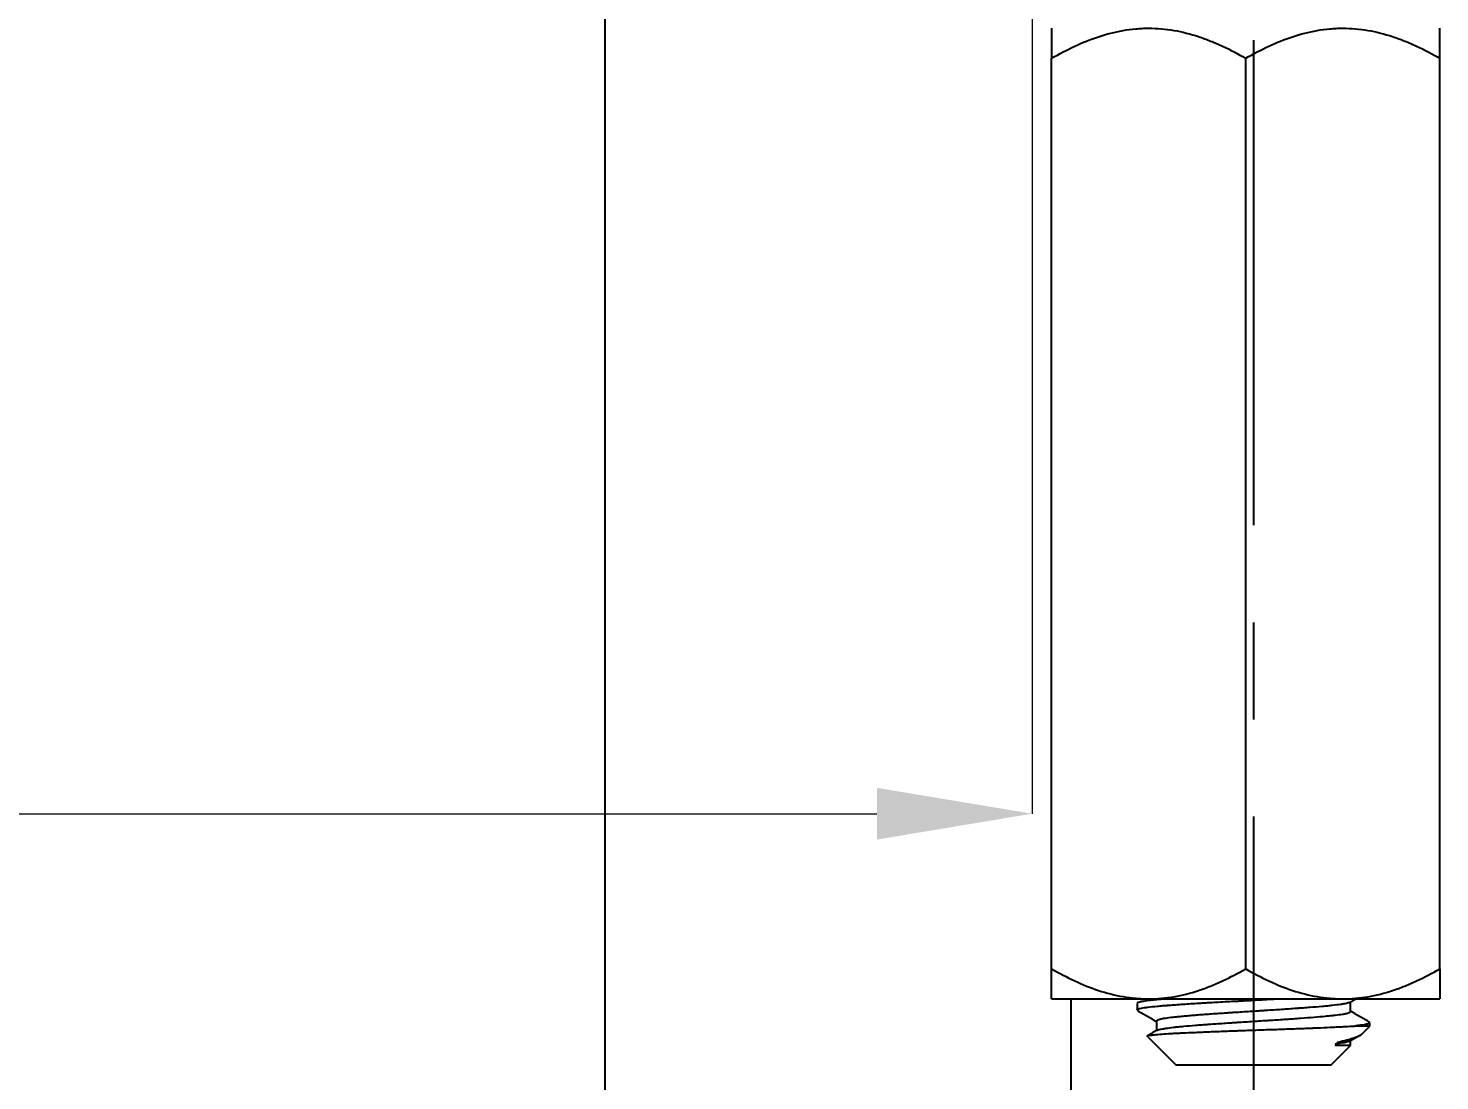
# Model space of a CAD drawing. Extents: x 0 to 790, y 0 to 579.
# Drawn here: x 496.81 to 533.18, y 215.88 to 242.99 of the extents above; entities that cross this region are included whole.
import ezdxf

# ---------------------------------------------------------------- set-up
doc = ezdxf.new("R2010")
doc.units = 0
doc.header["$LTSCALE"] = 10
doc.header["$MEASUREMENT"] = 0
doc.header["$PDMODE"] = 3
doc.header["$PDSIZE"] = -10
doc.linetypes.add('CENTER', pattern=[2, 1.25, -0.25, 0.25, -0.25])
doc.layers.get('0').update_dxf_attribs({"linetype": 'CONTINUOUS'})
doc.layers.get('DEFPOINTS').update_dxf_attribs({"linetype": 'CONTINUOUS'})
doc.layers.add('1', color=7, linetype='CONTINUOUS')
doc.styles.add('Daelim Dimension', font='')
doc.styles.get('Daelim Dimension').set_extended_font_data('나눔고딕')
doc.dimstyles.new('DEFAULT', dxfattribs={"dimscale": 2, "dimtxt": 2, "dimasz": 2, "dimexe": 0, "dimexo": 2, "dimgap": 1, "dimtad": 1, "dimdec": 0, "dimzin": 9, "dimdsep": 46, "dimtxsty": 'Daelim Dimension', "dimcen": 0.5, "dimclrd": 5, "dimclre": 5, "dimclrt": 256, "dimadec": 1, "dimazin": 0, "dimtfac": 1, "dimtdec": 0, "dimtix": 1, "dimtmove": 0, "dimatfit": 3, "dimfxl": 1, "dimtolj": 1, "dimtzin": 1, "dimlwd": 9, "dimlwe": 9, "dimarcsym": 0})

# ---------------------------------------------------------------- blocks, each defined once
blk = doc.blocks.new('*D1')
at = {"color": 5, "lineweight": 9, "ltscale": 0.5, "transparency": 16777216}
for p, q in [((402.341, 361.827), (402.341, 222.758)), ((522.68, 267.789), (522.68, 222.758)), ((406.341, 222.758), (518.68, 222.758))]:
    blk.add_line(p, q, dxfattribs=at)
at = {"color": 5, "ltscale": 0.5, "transparency": 16777216}
for points in [[(406.341, 223.425), (406.341, 222.092), (402.341, 222.758)], [(518.68, 223.425), (518.68, 222.092), (522.68, 222.758)]]:
    blk.add_solid(points, dxfattribs=at)
at = {"layer": 'DEFPOINTS', "color": 0, "ltscale": 0.5, "transparency": 16777216}
for p in [(402.341, 365.827), (522.68, 271.789), (522.68, 222.758)]:
    blk.add_point(p, dxfattribs=at)
at = {"color": 7, "lineweight": -3, "ltscale": 0.5, "transparency": 16777216, "insert": (462.511, 230.459), "char_height": 10, "attachment_point": 5, "style": 'Daelim Dimension'}
blk.add_mtext('\\A1;120.5', dxfattribs=at)

msp = doc.modelspace()

# ---------------------------------------------------------------- linework, layer by layer
at = {"layer": '1', "color": 1, "linetype": 'CENTER', "lineweight": -3}
msp.add_line((528.38, 282.686), (528.38, 209.789), dxfattribs=at)
at = {"layer": '1', "color": 7, "linetype": 'Continuous', "lineweight": -3}
for p, q in [((511.68, 213.989), (511.68, 243.99)), ((523.18, 218.763), (523.18, 242.216)), ((528.18, 218.763), (528.18, 242.216)), ((533.18, 218.763), (533.18, 242.216)), ((523.18, 217.989), (525.68, 217.989)), ((523.68, 213.989), (523.68, 217.99)), ((525.38, 217.873), (525.38, 217.705)), ((525.68, 217.989), (530.68, 217.989)), ((530.68, 217.989), (533.18, 217.989)), ((530.88, 217.662), (530.88, 217.908)), ((525.88, 217.416), (525.88, 217.171)), ((531.38, 217.289), (530.984, 217.289)), ((531.17, 217.079), (531.38, 217.289)), ((531.38, 217.289), (531.38, 217.374)), ((525.656, 217.013), (526.38, 216.289)), ((530.38, 216.289), (530.88, 216.789)), ((530.482, 216.789), (530.556, 216.877)), ((530.88, 216.789), (530.482, 216.789)), ((530.88, 216.789), (530.88, 216.911)), ((526.38, 216.289), (530.38, 216.289))]:
    msp.add_line(p, q, dxfattribs=at)
for points, knots in [([(523.18, 242.989), (523.18, 242.989), (523.18, 242.97), (523.18, 242.897), (523.18, 242.843), (523.18, 242.757), (523.18, 242.739), (523.18, 242.701), (523.18, 242.681), (523.18, 242.619), (523.18, 242.575), (523.18, 242.433), (523.18, 242.329), (523.18, 242.216)], [0, 0, 0, 0, 0.25, 0.25, 0.5, 0.5, 0.5625, 0.5625, 0.625, 0.625, 0.75, 0.75, 1, 1, 1, 1]), ([(523.18, 242.216), (523.376, 242.329), (523.574, 242.433), (523.976, 242.62), (524.18, 242.703), (524.595, 242.84), (524.806, 242.894), (525.129, 242.95), (525.238, 242.965), (525.404, 242.979), (525.459, 242.983), (525.569, 242.988), (525.625, 242.989), (525.68, 242.989)], [0, 0, 0, 0, 0.25, 0.25, 0.5, 0.5, 0.75, 0.75, 0.875, 0.875, 0.9375, 0.9375, 1, 1, 1, 1]), ([(525.68, 242.989), (525.899, 242.989), (526.116, 242.97), (526.544, 242.897), (526.755, 242.843), (527.017, 242.757), (527.069, 242.739), (527.173, 242.701), (527.225, 242.681), (527.38, 242.619), (527.482, 242.575), (527.786, 242.433), (527.984, 242.329), (528.18, 242.216)], [0, 0, 0, 0, 0.25, 0.25, 0.5, 0.5, 0.5625, 0.5625, 0.625, 0.625, 0.75, 0.75, 1, 1, 1, 1]), ([(528.18, 242.216), (528.376, 242.329), (528.574, 242.433), (528.976, 242.62), (529.18, 242.703), (529.595, 242.84), (529.806, 242.894), (530.129, 242.95), (530.238, 242.965), (530.404, 242.979), (530.459, 242.983), (530.569, 242.988), (530.625, 242.989), (530.68, 242.989)], [0, 0, 0, 0, 0.25, 0.25, 0.5, 0.5, 0.75, 0.75, 0.875, 0.875, 0.9375, 0.9375, 1, 1, 1, 1]), ([(530.68, 242.989), (530.899, 242.989), (531.116, 242.97), (531.544, 242.897), (531.755, 242.843), (532.017, 242.757), (532.069, 242.739), (532.173, 242.701), (532.225, 242.681), (532.38, 242.619), (532.482, 242.575), (532.786, 242.433), (532.984, 242.329), (533.18, 242.216)], [0, 0, 0, 0, 0.25, 0.25, 0.5, 0.5, 0.5625, 0.5625, 0.625, 0.625, 0.75, 0.75, 1, 1, 1, 1]), ([(533.18, 242.216), (533.18, 242.329), (533.18, 242.433), (533.18, 242.62), (533.18, 242.703), (533.18, 242.84), (533.18, 242.894), (533.18, 242.95), (533.18, 242.965), (533.18, 242.979), (533.18, 242.983), (533.18, 242.988), (533.18, 242.989), (533.18, 242.989)], [0, 0, 0, 0, 0.250175, 0.250175, 0.50035, 0.50035, 0.750526, 0.750526, 0.875613, 0.875613, 0.938157, 0.938157, 1, 1, 1, 1]), ([(523.18, 217.989), (523.18, 217.989), (523.18, 218.009), (523.18, 218.082), (523.18, 218.136), (523.18, 218.222), (523.18, 218.24), (523.18, 218.278), (523.18, 218.298), (523.18, 218.36), (523.18, 218.404), (523.18, 218.545), (523.18, 218.65), (523.18, 218.763)], [0, 0, 0, 0, 0.25, 0.25, 0.5, 0.5, 0.5625, 0.5625, 0.625, 0.625, 0.75, 0.75, 1, 1, 1, 1]), ([(523.18, 218.763), (523.376, 218.65), (523.574, 218.545), (523.976, 218.358), (524.18, 218.276), (524.595, 218.139), (524.806, 218.084), (525.129, 218.028), (525.238, 218.014), (525.404, 217.999), (525.459, 217.995), (525.569, 217.99), (525.625, 217.989), (525.68, 217.989)], [0, 0, 0, 0, 0.25, 0.25, 0.5, 0.5, 0.75, 0.75, 0.875, 0.875, 0.9375, 0.9375, 1, 1, 1, 1]), ([(525.68, 217.989), (525.899, 217.989), (526.116, 218.009), (526.544, 218.082), (526.755, 218.136), (527.017, 218.222), (527.069, 218.24), (527.173, 218.278), (527.225, 218.298), (527.38, 218.36), (527.482, 218.404), (527.786, 218.545), (527.984, 218.65), (528.18, 218.763)], [0, 0, 0, 0, 0.25, 0.25, 0.5, 0.5, 0.5625, 0.5625, 0.625, 0.625, 0.75, 0.75, 1, 1, 1, 1]), ([(528.18, 218.763), (528.376, 218.65), (528.574, 218.545), (528.976, 218.358), (529.18, 218.276), (529.595, 218.139), (529.806, 218.084), (530.129, 218.028), (530.238, 218.014), (530.404, 217.999), (530.459, 217.995), (530.569, 217.99), (530.625, 217.989), (530.68, 217.989)], [0, 0, 0, 0, 0.25, 0.25, 0.5, 0.5, 0.75, 0.75, 0.875, 0.875, 0.9375, 0.9375, 1, 1, 1, 1]), ([(530.68, 217.989), (530.899, 217.989), (531.116, 218.009), (531.544, 218.082), (531.755, 218.136), (532.017, 218.222), (532.069, 218.24), (532.173, 218.278), (532.225, 218.298), (532.38, 218.36), (532.482, 218.404), (532.786, 218.545), (532.984, 218.65), (533.18, 218.763)], [0, 0, 0, 0, 0.25, 0.25, 0.5, 0.5, 0.5625, 0.5625, 0.625, 0.625, 0.75, 0.75, 1, 1, 1, 1]), ([(533.18, 218.763), (533.18, 218.65), (533.18, 218.545), (533.18, 218.358), (533.18, 218.276), (533.18, 218.139), (533.18, 218.084), (533.18, 218.028), (533.18, 218.014), (533.18, 217.999), (533.18, 217.995), (533.18, 217.99), (533.18, 217.989), (533.18, 217.989)], [0, 0, 0, 0, 0.250175, 0.250175, 0.50035, 0.50035, 0.750526, 0.750526, 0.875613, 0.875613, 0.938157, 0.938157, 1, 1, 1, 1]), ([(526.155, 217.99), (526.123, 217.988), (526.039, 217.981), (525.962, 217.974), (525.893, 217.967), (525.871, 217.965), (525.827, 217.96), (525.806, 217.958), (525.704, 217.947), (525.635, 217.938), (525.549, 217.926), (525.524, 217.922), (525.49, 217.915), (525.479, 217.913), (525.46, 217.909), (525.45, 217.907), (525.409, 217.897), (525.39, 217.889), (525.381, 217.879), (525.38, 217.876), (525.38, 217.874)], [0, 0, 0, 0, 0.065125, 0.175149, 0.175149, 0.230161, 0.230161, 0.285173, 0.285173, 0.505221, 0.505221, 0.615244, 0.615244, 0.670256, 0.670256, 0.725268, 0.725268, 0.945316, 0.945316, 1, 1, 1, 1]), ([(525.38, 217.705), (525.38, 217.707), (525.381, 217.709), (525.383, 217.713), (525.385, 217.715), (525.392, 217.719), (525.396, 217.722), (525.419, 217.733), (525.451, 217.742), (525.516, 217.755), (525.541, 217.759), (525.584, 217.766), (525.599, 217.768), (525.63, 217.772), (525.647, 217.775), (525.733, 217.785), (525.813, 217.793), (525.948, 217.805), (525.996, 217.81), (526.072, 217.816), (526.111, 217.819), (526.152, 217.822), (526.179, 217.824), (526.193, 217.825), (526.319, 217.835), (526.439, 217.843), (526.694, 217.861), (526.83, 217.87), (527.009, 217.881), (527.045, 217.883), (527.118, 217.888), (527.155, 217.89), (527.266, 217.896), (527.341, 217.9), (527.568, 217.913), (527.724, 217.921), (527.924, 217.931), (527.964, 217.933), (528.045, 217.937), (528.085, 217.939), (528.205, 217.945), (528.286, 217.95), (528.526, 217.962), (528.686, 217.971), (528.886, 217.983), (528.926, 217.985), (528.983, 217.988), (529.001, 217.989), (529.018, 217.99)], [0, 0, 0, 0, 0.019145, 0.019145, 0.041725, 0.041725, 0.064304, 0.064304, 0.154623, 0.154623, 0.199782, 0.199782, 0.222361, 0.222361, 0.244941, 0.244941, 0.335259, 0.335259, 0.380418, 0.380418, 0.402997, 0.414287, 0.414287, 0.425577, 0.425577, 0.515895, 0.515895, 0.606213, 0.606213, 0.628793, 0.628793, 0.651372, 0.651372, 0.696531, 0.696531, 0.786849, 0.786849, 0.809429, 0.809429, 0.832008, 0.832008, 0.877167, 0.877167, 0.967485, 0.967485, 0.990065, 0.990065, 1, 1, 1, 1]), ([(530.869, 217.901), (530.866, 217.899), (530.863, 217.898), (530.841, 217.887), (530.812, 217.879), (530.753, 217.866), (530.73, 217.862), (530.693, 217.856), (530.68, 217.854), (530.652, 217.849), (530.637, 217.847), (530.561, 217.836), (530.491, 217.827), (530.372, 217.814), (530.309, 217.807), (530.241, 217.8), (530.194, 217.796), (530.17, 217.793), (530.049, 217.782), (529.944, 217.774), (529.778, 217.762), (529.693, 217.755), (529.604, 217.749), (529.543, 217.745), (529.513, 217.743), (529.358, 217.732), (529.104, 217.714), (528.837, 217.696), (528.666, 217.685), (528.632, 217.682), (528.564, 217.678), (528.529, 217.676), (528.427, 217.669), (528.359, 217.665), (528.155, 217.652), (528.02, 217.644), (527.851, 217.633), (527.817, 217.631), (527.75, 217.627), (527.717, 217.625), (527.619, 217.618), (527.554, 217.614), (527.363, 217.601), (527.24, 217.593), (527.092, 217.581), (527.062, 217.579), (527.004, 217.575), (526.976, 217.572), (526.892, 217.565), (526.783, 217.556), (526.682, 217.548), (526.585, 217.539), (526.538, 217.535), (526.47, 217.528), (526.448, 217.526), (526.405, 217.522), (526.384, 217.52), (526.323, 217.513), (526.285, 217.509), (526.179, 217.497), (526.117, 217.488), (526.052, 217.477), (526.04, 217.475), (526.016, 217.471), (526.005, 217.468), (525.975, 217.462), (525.957, 217.457), (525.912, 217.444), (525.892, 217.435), (525.882, 217.423), (525.881, 217.421), (525.88, 217.418), (525.88, 217.417), (525.88, 217.416)], [0, 0, 0, 0, 0.011638, 0.011638, 0.065517, 0.065517, 0.092457, 0.092457, 0.105927, 0.105927, 0.119397, 0.119397, 0.173276, 0.173276, 0.200216, 0.213686, 0.213686, 0.227156, 0.227156, 0.281035, 0.281035, 0.307975, 0.321444, 0.321444, 0.334914, 0.334914, 0.388794, 0.442673, 0.442673, 0.456143, 0.456143, 0.469613, 0.469613, 0.496552, 0.496552, 0.550432, 0.550432, 0.563901, 0.563901, 0.577371, 0.577371, 0.604311, 0.604311, 0.65819, 0.65819, 0.67166, 0.67166, 0.68513, 0.68513, 0.71207, 0.739009, 0.739009, 0.765949, 0.765949, 0.779419, 0.779419, 0.792889, 0.792889, 0.819828, 0.819828, 0.873708, 0.873708, 0.887177, 0.887177, 0.900647, 0.900647, 0.927587, 0.927587, 0.981466, 0.981466, 0.994936, 0.994936, 1, 1, 1, 1]), ([(525.892, 217.178), (525.893, 217.179), (525.895, 217.179), (525.911, 217.189), (525.938, 217.197), (525.994, 217.209), (526.015, 217.214), (526.051, 217.22), (526.064, 217.222), (526.091, 217.226), (526.105, 217.229), (526.177, 217.24), (526.245, 217.249), (526.361, 217.262), (526.402, 217.267), (526.467, 217.273), (526.49, 217.276), (526.535, 217.28), (526.559, 217.282), (526.678, 217.293), (526.78, 217.302), (526.943, 217.314), (527.028, 217.32), (527.116, 217.327), (527.176, 217.331), (527.206, 217.333), (527.359, 217.344), (527.485, 217.352), (527.678, 217.366), (527.777, 217.372), (527.877, 217.379), (527.945, 217.384), (527.979, 217.386), (528.148, 217.397), (528.284, 217.406), (528.488, 217.419), (528.556, 217.424), (528.658, 217.43), (528.692, 217.432), (528.76, 217.436), (528.794, 217.438), (528.963, 217.449), (529.094, 217.457), (529.286, 217.47), (529.349, 217.474), (529.473, 217.483), (529.535, 217.487), (529.715, 217.501), (529.828, 217.51), (530.041, 217.528), (530.14, 217.536), (530.256, 217.547), (530.278, 217.549), (530.322, 217.553), (530.344, 217.556), (530.406, 217.562), (530.445, 217.566), (530.555, 217.578), (530.62, 217.587), (530.688, 217.598), (530.701, 217.6), (530.725, 217.604), (530.737, 217.607), (530.77, 217.613), (530.789, 217.618), (530.838, 217.631), (530.861, 217.64), (530.874, 217.652), (530.876, 217.654), (530.879, 217.658), (530.88, 217.661), (530.88, 217.663), (530.88, 217.663), (530.88, 217.663)], [0, 0, 0, 0, 0.004734, 0.004734, 0.05852, 0.05852, 0.085413, 0.085413, 0.09886, 0.09886, 0.112307, 0.112307, 0.166093, 0.166093, 0.192986, 0.192986, 0.206433, 0.206433, 0.21988, 0.21988, 0.273666, 0.273666, 0.30056, 0.314006, 0.314006, 0.327453, 0.327453, 0.381239, 0.381239, 0.408133, 0.421579, 0.421579, 0.435026, 0.435026, 0.488812, 0.488812, 0.515706, 0.515706, 0.529152, 0.529152, 0.542599, 0.542599, 0.596386, 0.596386, 0.623279, 0.623279, 0.650172, 0.650172, 0.703959, 0.703959, 0.757745, 0.757745, 0.771192, 0.771192, 0.784638, 0.784638, 0.811532, 0.811532, 0.865318, 0.865318, 0.878765, 0.878765, 0.892212, 0.892212, 0.919105, 0.919105, 0.972891, 0.972891, 0.986338, 0.986338, 0.999785, 0.999785, 1, 1, 1, 1]), ([(525.643, 217.026), (525.643, 217.027), (525.642, 217.027), (525.641, 217.029), (525.641, 217.03), (525.643, 217.033), (525.644, 217.034), (525.656, 217.041), (525.676, 217.046), (525.722, 217.053), (525.74, 217.055), (525.771, 217.059), (525.782, 217.061), (525.805, 217.063), (525.818, 217.064), (525.883, 217.071), (526.006, 217.081), (526.166, 217.092), (526.278, 217.099), (526.301, 217.1), (526.348, 217.103), (526.372, 217.104), (526.445, 217.108), (526.495, 217.11), (526.652, 217.118), (526.764, 217.122), (526.912, 217.128), (526.942, 217.13), (527.003, 217.132), (527.033, 217.133), (527.127, 217.137), (527.19, 217.14), (527.383, 217.147), (527.515, 217.152), (527.719, 217.16), (527.788, 217.163), (527.893, 217.167), (527.928, 217.168), (527.998, 217.171), (528.034, 217.172), (528.21, 217.178), (528.351, 217.183), (528.563, 217.191), (528.634, 217.193), (528.741, 217.197), (528.776, 217.198), (528.848, 217.2), (528.883, 217.201), (529.06, 217.207), (529.198, 217.212), (529.469, 217.221), (529.602, 217.226), (529.763, 217.232), (529.796, 217.234), (529.859, 217.236), (529.953, 217.24), (530.044, 217.244), (530.221, 217.251), (530.333, 217.256), (530.465, 217.263), (530.491, 217.264), (530.543, 217.266), (530.568, 217.267), (530.643, 217.271), (530.69, 217.273), (530.827, 217.28), (530.909, 217.285), (530.984, 217.289)], [0, 0, 0, 0, 0.007261, 0.007261, 0.021443, 0.021443, 0.035625, 0.035625, 0.092353, 0.092353, 0.120717, 0.120717, 0.134899, 0.134899, 0.149081, 0.149081, 0.205809, 0.262537, 0.262537, 0.276719, 0.276719, 0.290901, 0.290901, 0.319265, 0.319265, 0.375993, 0.375993, 0.390175, 0.390175, 0.404357, 0.404357, 0.432721, 0.432721, 0.489448, 0.489448, 0.517812, 0.517812, 0.531994, 0.531994, 0.546176, 0.546176, 0.602904, 0.602904, 0.631268, 0.631268, 0.64545, 0.64545, 0.659632, 0.659632, 0.71636, 0.71636, 0.773088, 0.773088, 0.78727, 0.78727, 0.801452, 0.829816, 0.829816, 0.886544, 0.886544, 0.900726, 0.900726, 0.914908, 0.914908, 0.943272, 0.943272, 1, 1, 1, 1]), ([(531.38, 217.374), (531.38, 217.372), (531.379, 217.37), (531.372, 217.359), (531.334, 217.341), (531.246, 217.323), (531.175, 217.312), (531.16, 217.31), (531.128, 217.306), (531.079, 217.3), (531.024, 217.293), (530.984, 217.289)], [0, 0, 0, 0, 0.071776, 0.071776, 0.381184, 0.690592, 0.690592, 0.767944, 0.767944, 0.845296, 1, 1, 1, 1]), ([(530.879, 216.911), (530.877, 216.908), (530.871, 216.902), (530.858, 216.895), (530.842, 216.889), (530.836, 216.887), (530.822, 216.883), (530.814, 216.88), (530.773, 216.87), (530.729, 216.862), (530.621, 216.844), (530.557, 216.835), (530.482, 216.826)], [0, 0, 0, 0, 0.089802, 0.241502, 0.241502, 0.317351, 0.317351, 0.393201, 0.393201, 0.696601, 0.696601, 1, 1, 1, 1]), ([(530.556, 216.877), (530.641, 216.896), (530.718, 216.915), (530.855, 216.951), (530.915, 216.968), (530.981, 216.99), (530.993, 216.994), (531.017, 217.003), (531.052, 217.015), (531.081, 217.028), (531.126, 217.05), (531.149, 217.063), (531.166, 217.077)], [0, 0, 0, 0, 0.262605, 0.262605, 0.52521, 0.52521, 0.590862, 0.590862, 0.656513, 0.787816, 0.787816, 1, 1, 1, 1])]:
    msp.add_open_spline(points, degree=3, knots=knots, dxfattribs=at)
for points, degree in [([(525.411, 217.899), (525.4, 217.892), (525.388, 217.885)], 2), ([(530.863, 217.898), (530.942, 217.943), (531.021, 217.989)], 2), ([(525.386, 217.694), (525.633, 217.551), (525.88, 217.408)], 2), ([(531.376, 217.383), (531.128, 217.527), (530.88, 217.671)], 2), ([(525.897, 217.181), (525.652, 217.039)], 1), ([(530.874, 216.908), (531.01, 216.986), (531.146, 217.065)], 2)]:
    msp.add_open_spline(points, degree=degree, dxfattribs=at)

# ---------------------------------------------------------------- dimensions: what is measured, and where the dimension line sits
at = {"color": 5, "lineweight": -3, "ltscale": 0.5}
dim = msp.add_linear_dim(base=(522.68, 222.758), p1=(402.341, 365.827), p2=(522.68, 271.789), text='120.5', dimstyle='DEFAULT', override={"dimtxt": 5, "dimclrd": 5, "dimclre": 5, "dimclrt": 7}, dxfattribs=at)
dim.commit()
dim.dimension.update_dxf_attribs({"geometry": '*D1', "text_midpoint": (462.511, 230.459)})

doc.saveas('drawing.dxf')
